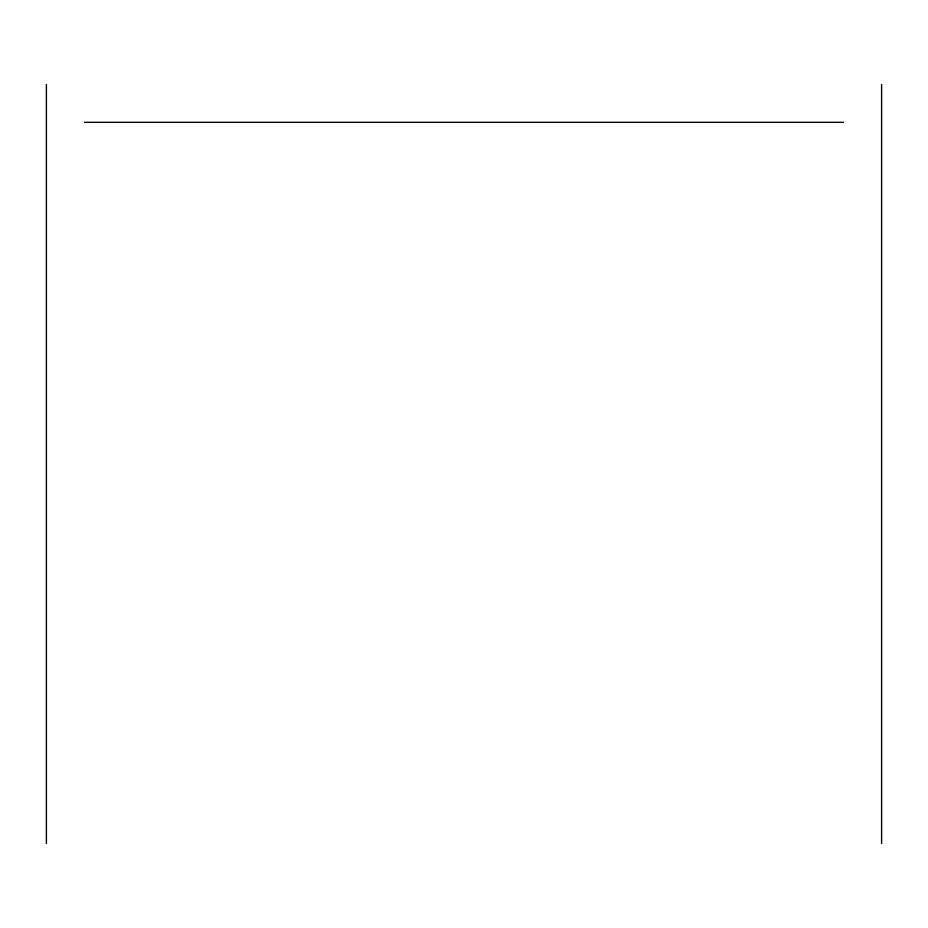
<?xml version="1.0" encoding="UTF-8"?>
<svg xmlns="http://www.w3.org/2000/svg" width="928" height="928" viewBox="0 0 928 928"><rect width="100%" height="100%" fill="white"/><g stroke="black" fill="none" stroke-linecap="round" stroke-linejoin="round"><path stroke-width="1.39" d="M84.367 122.322L843.633 122.322M881.6 84.378L881.6 843.622M46.4 84.378L46.4 843.622"/></g></svg>
